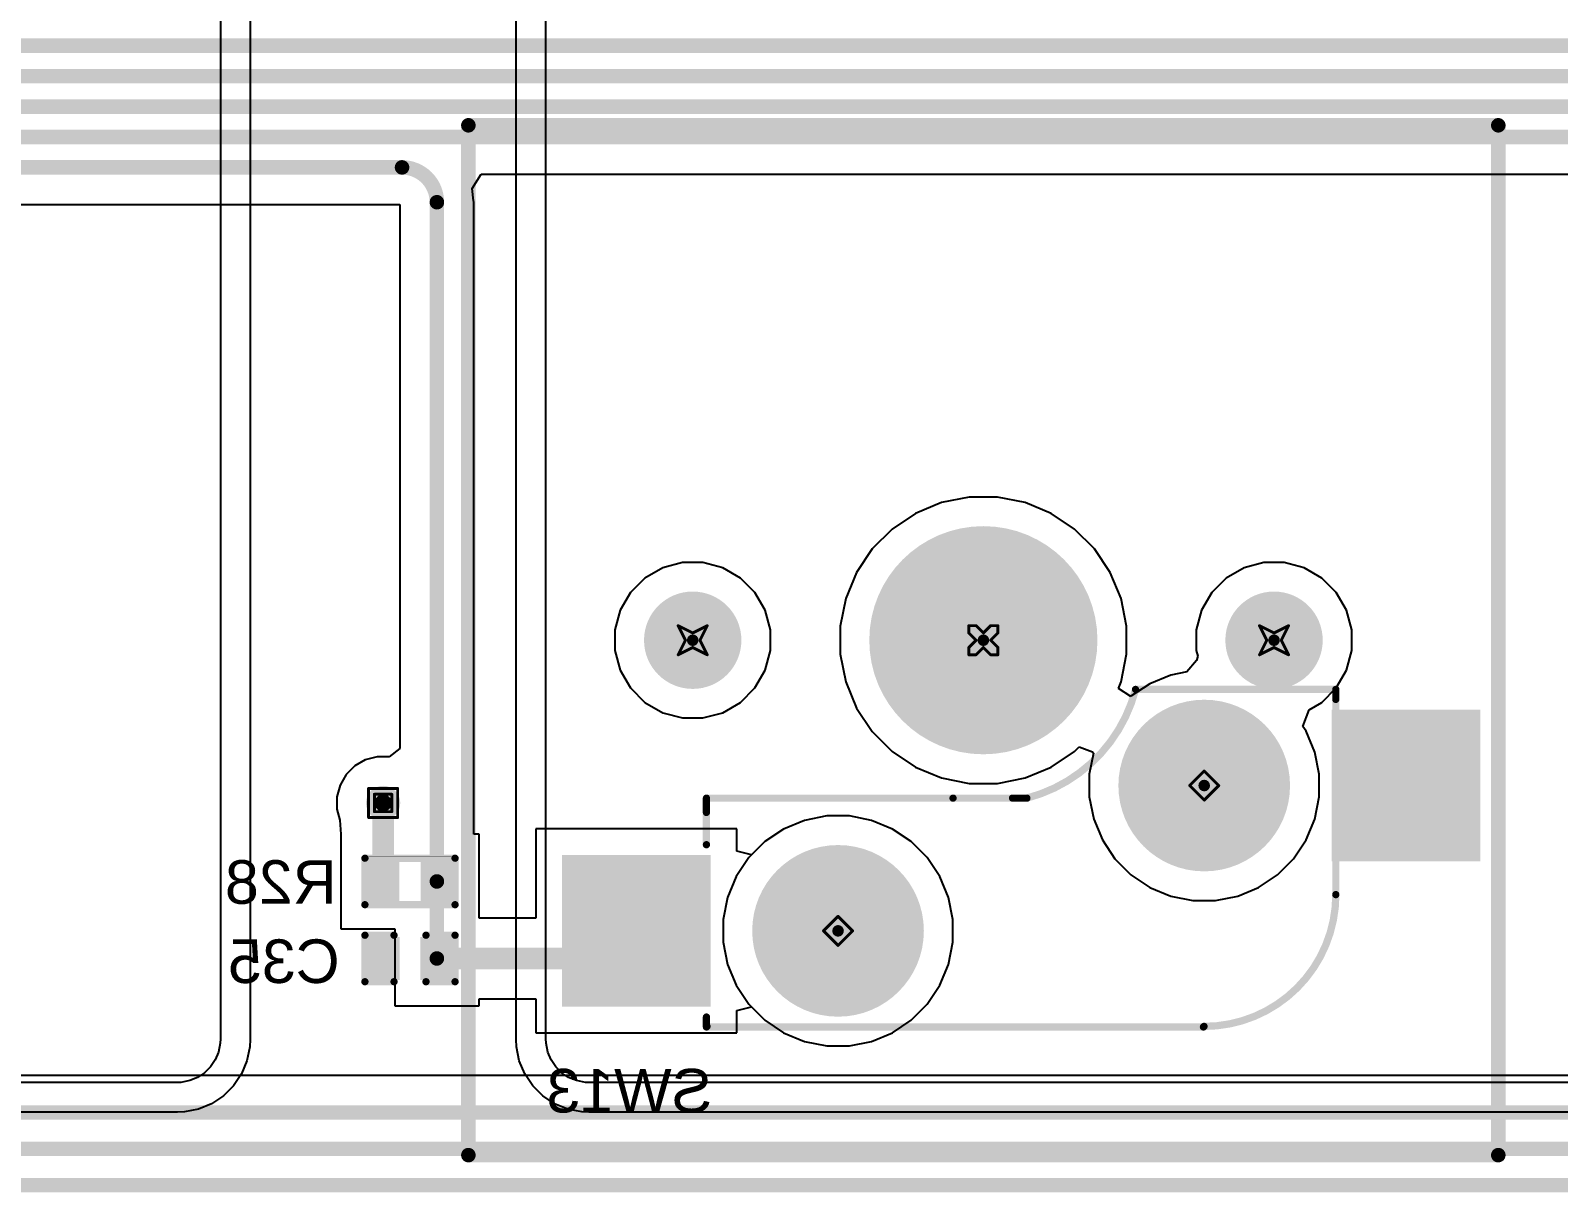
# Model space of a CAD drawing. Header units: inches. Extents: x 0 to 386, y 0 to 148.
# Drawn here: x 138.26 to 164.97, y 30.99 to 51.3 of the extents above; entities that cross this region are included whole.
import ezdxf

# ---------------------------------------------------------------- set-up
doc = ezdxf.new("R2010")
doc.units = ezdxf.units.IN
for name, color, linetype in [('Bottom Layer', 5, 'Continuous'), ('Bottom Overlay', 54, 'Continuous'), ('Bottom Paste', 16, 'Continuous'), ('Bottom Solder', 6, 'Continuous'), ('Drill Drawing', 1, 'Continuous'), ('Pad Holes', 156, 'Continuous'), ('Top Layer', 1, 'Continuous'), ('Top Overlay', 2, 'Continuous'), ('Top Solder', 216, 'Continuous'), ('Via Holes', 16, 'Continuous')]:
    doc.layers.add(name, color=color, linetype=linetype)
doc.styles.add('Arial', font='', dxfattribs={"height": 0.2})
doc.styles.get('Arial').set_extended_font_data('Arial')

# ---------------------------------------------------------------- blocks, each defined once
blk = doc.blocks.new('CPG151101S11_16_B_24')
at = {"layer": 'Bottom Layer'}
for points in [[(5.4750081, 3.8150038), (7.975003099999999, 3.8150038), (7.975003099999999, 1.2649962), (5.4750081, 1.2649962)], [(-7.975003099999999, 1.2750038), (-5.4750081, 1.2750038), (-5.4750081, -1.2750038), (-7.975003099999999, -1.2750038)]]:
    blk.add_hatch(color=5, dxfattribs=at).paths.add_polyline_path(points)
at = {"layer": 'Bottom Paste'}
for points in [[(5.4750081, 3.8150038), (7.975003099999999, 3.8150038), (7.975003099999999, 1.2649962), (5.4750081, 1.2649962)], [(-7.975003099999999, 1.2750038), (-5.4750081, 1.2750038), (-5.4750081, -1.2750038), (-7.975003099999999, -1.2750038)]]:
    blk.add_hatch(color=16, dxfattribs=at).paths.add_polyline_path(points)
at = {"layer": 'Bottom Solder'}
for points in [[(5.4249955, 3.8650164), (8.025015699999999, 3.8650164), (8.025015699999999, 1.2149836), (5.4249955, 1.2149836)], [(-8.025015699999999, 1.3250164), (-5.4249955, 1.3250164), (-5.4249955, -1.3250164), (-8.025015699999999, -1.3250164)]]:
    blk.add_hatch(color=6, dxfattribs=at).paths.add_polyline_path(points)
h = blk.add_hatch(color=6, dxfattribs=at)
edge = h.paths.add_edge_path()
edge.add_arc((3.199892, 2.54), 0.1016, 0, 360)
h = blk.add_hatch(color=6, dxfattribs=at)
edge = h.paths.add_edge_path()
edge.add_arc((-3.199892, 0), 0.1016, 0, 360)
h = blk.add_hatch(color=6, dxfattribs=at)
edge = h.paths.add_edge_path()
edge.add_arc((-4.420108, -2.54), 0.1016, 0, 360)
h = blk.add_hatch(color=6, dxfattribs=at)
edge = h.paths.add_edge_path()
edge.add_arc((0.6598919999999999, -2.54), 0.1016, 0, 360)
h = blk.add_hatch(color=6, dxfattribs=at)
edge = h.paths.add_edge_path()
edge.add_arc((5.739891999999999, -2.54), 0.1016, 0, 360)
at = {"layer": 'Pad Holes'}
h = blk.add_hatch(color=7, dxfattribs=at)
edge = h.paths.add_edge_path()
edge.add_arc((3.199892, 2.54), 1.499997, 0, 360)
h = blk.add_hatch(color=7, dxfattribs=at)
edge = h.paths.add_edge_path()
edge.add_arc((-3.199892, 0), 1.499997, 0, 360)
h = blk.add_hatch(color=7, dxfattribs=at)
edge = h.paths.add_edge_path()
edge.add_arc((0.6598919999999999, -2.54), 1.9939, 0, 360)
h = blk.add_hatch(color=7, dxfattribs=at)
edge = h.paths.add_edge_path()
edge.add_arc((-4.420108, -2.54), 0.8509, 0, 360)
h = blk.add_hatch(color=7, dxfattribs=at)
edge = h.paths.add_edge_path()
edge.add_arc((5.739891999999999, -2.54), 0.8509, 0, 360)
at = {"layer": 'Top Solder'}
h = blk.add_hatch(color=216, dxfattribs=at)
edge = h.paths.add_edge_path()
edge.add_arc((3.199892, 2.54), 0.1016, 0, 360)
h = blk.add_hatch(color=216, dxfattribs=at)
edge = h.paths.add_edge_path()
edge.add_arc((-3.199892, 0), 0.1016, 0, 360)
h = blk.add_hatch(color=216, dxfattribs=at)
edge = h.paths.add_edge_path()
edge.add_arc((-4.420108, -2.54), 0.1016, 0, 360)
h = blk.add_hatch(color=216, dxfattribs=at)
edge = h.paths.add_edge_path()
edge.add_arc((0.6598919999999999, -2.54), 0.1016, 0, 360)
h = blk.add_hatch(color=216, dxfattribs=at)
edge = h.paths.add_edge_path()
edge.add_arc((5.739891999999999, -2.54), 0.1016, 0, 360)
at = {"layer": 'Bottom Overlay', "const_width": 0.127}
for points in [[(-5.499989, 1.9063716, -0.4142135623730951), (-3.1963614, 4.209999199999999)], [(5.499989, 4.2200068, -0.4142135623730951), (5.4899814, 4.209999199999999)], [(-1.99999854, -1.67998394, -0.2716855530014931), (-0.09999726, 0.22001734)]]:
    blk.add_lwpolyline(points, format="xyb", dxfattribs=at)
at = {"layer": 'Bottom Overlay', "const_width": 0.0635}
for points in [[(-3.2281114, 4.209999199999999, 1), (-3.1646114, 4.209999199999999, 1)], [(-3.2181038, 4.2200068, 1), (-3.1546038, 4.2200068, 1)], [(5.4582314, 4.209999199999999, 1), (5.521731399999999, 4.209999199999999, 1)], [(5.468239, 4.2200068, 1), (5.531739, 4.2200068, 1)], [(5.468239, 4.2200068, 1), (5.531739, 4.2200068, 1)], [(5.468239, 4.2200068, 1), (5.531739, 4.2200068, 1)], [(5.468239, 4.046143799999999, 1), (5.531739, 4.046143799999999, 1)], [(-5.531739, 1.9063716, 1), (-5.468239, 1.9063716, 1)], [(-5.531739, 1.9063716, 1), (-5.468239, 1.9063716, 1)], [(5.468239, 1.0338562, 1), (5.531739, 1.0338562, 1)], [(-0.1317498, 0.2200148, 1), (-0.0682498, 0.2200148, 1)], [(-0.13174726, 0.22001734, 1), (-0.06824726, 0.22001734, 1)], [(0.1182624, 0.2200148, 1), (0.1817624, 0.2200148, 1)], [(0.1182624, 0.2200148, 1), (0.1817624, 0.2200148, 1)], [(1.1582654, 0.2200148, 1), (1.2217654, 0.2200148, 1)], [(1.1582654, 0.2200148, 1), (1.2217654, 0.2200148, 1)], [(5.468239, 0.4700016, 1), (5.531739, 0.4700016, 1)], [(5.468239, 0.4700016, 1), (5.531739, 0.4700016, 1)], [(5.4682644, 0.4699508, 1), (5.5317644, 0.4699508, 1)], [(5.4682644, 0.4699508, 1), (5.5317644, 0.4699508, 1)], [(5.4682644, 0.2200148, 1), (5.5317644, 0.2200148, 1)], [(5.4682644, 0.2200148, 1), (5.5317644, 0.2200148, 1)], [(-5.531739, -1.5061438, 1), (-5.468239, -1.5061438, 1)], [(-5.531739, -1.5061438, 1), (-5.468239, -1.5061438, 1)], [(-5.531739, -1.6799814, 1), (-5.468239, -1.6799814, 1)], [(-5.531739, -1.6799814, 1), (-5.468239, -1.6799814, 1)], [(-2.03174854, -1.67998394, 1), (-1.96824854, -1.67998394, 1)], [(-2.031746, -1.6799814, 1), (-1.968246, -1.6799814, 1)]]:
    blk.add_lwpolyline(points, format="xyb", close=True, dxfattribs=at)
at = {"layer": 'Bottom Overlay', "const_width": 0.127}
for points in [[(5.499989, 4.2200068), (-3.1863538, 4.2200068)], [(5.499989, 4.2200068), (5.499989, 4.046143799999999)], [(-5.499989, 1.9063716), (-5.499989, -1.5061438)], [(5.499989, 1.0338562), (5.499989, 0.4700016)], [(0.1500124, 0.2200148), (-0.0999998, 0.2200148)], [(1.1900154, 0.2200148), (0.1500124, 0.2200148)], [(5.5000144, 0.2200148), (1.1900154, 0.2200148)], [(5.5000144, 0.4699508), (5.499989, 0.4700016)], [(5.5000144, 0.4699508), (5.5000144, 0.2200148)], [(-5.499989, -1.5061438), (-5.499989, -1.6799814)], [(-1.999996, -1.6799814), (-5.499989, -1.6799814)]]:
    blk.add_lwpolyline(points, dxfattribs=at)
blk = doc.blocks.new('R___0402_B_45')
at = {"layer": 'Bottom Layer'}
for points in [[(-0.2412999999999999, 0.3174999999999999), (-0.2413000000000001, -0.3175), (-0.6985, -0.3174999999999999), (-0.6985, 0.3175)], [(0.6985, 0.3174999999999999), (0.6985, -0.3175), (0.2412999999999999, -0.3174999999999999), (0.2413000000000001, 0.3175)]]:
    blk.add_hatch(color=5, dxfattribs=at).paths.add_polyline_path(points)
at = {"layer": 'Bottom Paste'}
for points in [[(-0.2412999999999999, 0.3174999999999999), (-0.2413000000000001, -0.3175), (-0.6985, -0.3174999999999999), (-0.6985, 0.3175)], [(0.6985, 0.3174999999999999), (0.6985, -0.3175), (0.2412999999999999, -0.3174999999999999), (0.2413000000000001, 0.3175)]]:
    blk.add_hatch(color=16, dxfattribs=at).paths.add_polyline_path(points)
at = {"layer": 'Bottom Solder'}
for points in [[(-0.1862988399999999, 0.3725011599999999), (-0.18629884, -0.3725011600000001), (-0.75350116, -0.3725011599999999), (-0.75350116, 0.3725011600000001)], [(0.75350116, 0.3725011599999999), (0.75350116, -0.3725011600000001), (0.1862988399999999, -0.3725011599999999), (0.18629884, 0.3725011600000001)]]:
    blk.add_hatch(color=6, dxfattribs=at).paths.add_polyline_path(points)
at = {"layer": 'Bottom Overlay'}
for points, const_width in [([(-0.7874, 0.4064), (0.7874, 0.4064)], 0.127), ([(-0.7874, -0.4064), (-0.7874, 0.4064)], 0.127), ([(-0.8128, 0.4318), (0.8128, 0.4318)], 0.0032258), ([(0.7874, -0.4064), (0.7874, 0.4064)], 0.127), ([(-0.7874, -0.4064), (0.7874, -0.4064)], 0.127)]:
    blk.add_lwpolyline(points, dxfattribs=dict(at, const_width=const_width))
for points, const_width in [([(-0.8191499999999999, 0.4064, 1), (-0.7556499999999999, 0.4064, 1)], 0.0635), ([(-0.8191499999999999, 0.4064, 1), (-0.7556499999999999, 0.4064, 1)], 0.0635), ([(-0.81360518, 0.4318, 1), (-0.8119948199999999, 0.4318, 1)], 0.0016129), ([(0.7556499999999999, 0.4064, 1), (0.8191499999999999, 0.4064, 1)], 0.0635), ([(0.7556499999999999, 0.4064, 1), (0.8191499999999999, 0.4064, 1)], 0.0635), ([(0.8119948199999999, 0.4318, 1), (0.81360518, 0.4318, 1)], 0.0016129), ([(-0.8191499999999999, -0.4064, 1), (-0.7556499999999999, -0.4064, 1)], 0.0635), ([(-0.8191499999999999, -0.4064, 1), (-0.7556499999999999, -0.4064, 1)], 0.0635), ([(0.7556499999999999, -0.4064, 1), (0.8191499999999999, -0.4064, 1)], 0.0635), ([(0.7556499999999999, -0.4064, 1), (0.8191499999999999, -0.4064, 1)], 0.0635)]:
    blk.add_lwpolyline(points, format="xyb", close=True, dxfattribs=dict(at, const_width=const_width))
blk = doc.blocks.new('____0402_B_91')
at = {"layer": 'Bottom Layer'}
for points in [[(-0.2412999999999999, 0.3174999999999999), (-0.2413000000000001, -0.3175), (-0.6985, -0.3174999999999999), (-0.6985, 0.3175)], [(0.6985, 0.3174999999999999), (0.6985, -0.3175), (0.2412999999999999, -0.3174999999999999), (0.2413000000000001, 0.3175)]]:
    blk.add_hatch(color=5, dxfattribs=at).paths.add_polyline_path(points)
at = {"layer": 'Bottom Paste'}
for points in [[(-0.2412999999999999, 0.3174999999999999), (-0.2413000000000001, -0.3175), (-0.6985, -0.3174999999999999), (-0.6985, 0.3175)], [(0.6985, 0.3174999999999999), (0.6985, -0.3175), (0.2412999999999999, -0.3174999999999999), (0.2413000000000001, 0.3175)]]:
    blk.add_hatch(color=16, dxfattribs=at).paths.add_polyline_path(points)
at = {"layer": 'Bottom Solder'}
for points in [[(-0.1813001199999999, 0.3774998799999999), (-0.1813001200000001, -0.3774998800000001), (-0.7584998799999999, -0.3774998799999999), (-0.7584998799999999, 0.3774998800000001)], [(0.7584998799999999, 0.3774998799999999), (0.7584998799999999, -0.3774998800000001), (0.1813001199999999, -0.3774998799999999), (0.1813001200000001, 0.3774998800000001)]]:
    blk.add_hatch(color=6, dxfattribs=at).paths.add_polyline_path(points)
at = {"layer": 'Bottom Overlay', "const_width": 0.127}
for points in [[(-0.7874, 0.4064), (-0.2794, 0.4064)], [(-0.7874, -0.4064), (-0.7874, 0.4064)], [(0.2794, 0.4064), (0.7874, 0.4064)], [(0.7874, -0.4064), (0.7874, 0.4064)], [(-0.7874, -0.4064), (-0.2794, -0.4064)], [(0.2794, -0.4064), (0.7874, -0.4064)]]:
    blk.add_lwpolyline(points, dxfattribs=at)
at = {"layer": 'Bottom Overlay', "const_width": 0.0635}
for points in [[(-0.8191499999999999, 0.4064, 1), (-0.7556499999999999, 0.4064, 1)], [(-0.8191499999999999, 0.4064, 1), (-0.7556499999999999, 0.4064, 1)], [(-0.31115, 0.4064, 1), (-0.24765, 0.4064, 1)], [(0.24765, 0.4064, 1), (0.31115, 0.4064, 1)], [(0.7556499999999999, 0.4064, 1), (0.8191499999999999, 0.4064, 1)], [(0.7556499999999999, 0.4064, 1), (0.8191499999999999, 0.4064, 1)], [(-0.8191499999999999, -0.4064, 1), (-0.7556499999999999, -0.4064, 1)], [(-0.8191499999999999, -0.4064, 1), (-0.7556499999999999, -0.4064, 1)], [(-0.31115, -0.4064, 1), (-0.24765, -0.4064, 1)], [(0.24765, -0.4064, 1), (0.31115, -0.4064, 1)], [(0.7556499999999999, -0.4064, 1), (0.8191499999999999, -0.4064, 1)], [(0.7556499999999999, -0.4064, 1), (0.8191499999999999, -0.4064, 1)]]:
    blk.add_lwpolyline(points, format="xyb", close=True, dxfattribs=at)

msp = doc.modelspace()

# ---------------------------------------------------------------- hatches: boundary and pattern name
at = {"layer": 'Bottom Layer'}
h = msp.add_hatch(color=5, dxfattribs=at)
edge = h.paths.add_edge_path()
edge.add_arc((144.4244, 37.79519999999999), 0.2999994, 0, 360)
at = {"layer": 'Top Layer'}
h = msp.add_hatch(color=1, dxfattribs=at)
edge = h.paths.add_edge_path()
edge.add_arc((144.4244, 37.79519999999999), 0.2999994, 0, 360)
at = {"layer": 'Via Holes'}
h = msp.add_hatch(color=7, dxfattribs=at)
edge = h.paths.add_edge_path()
edge.add_arc((144.4244, 37.79519999999999), 0.1499997, 0, 360)

# ---------------------------------------------------------------- linework, layer by layer
at = {"layer": 'Bottom Layer'}
for p, q in [((145.9784482, 48.5345613), (146.14092438, 48.78856383999999)), ((146.14092438, 48.78856383999999), (173.18419262, 48.78856638)), ((146.00659902, 48.32073648), (145.9784482, 48.5345613)), ((119.78149272, 48.2570663), (144.71675908, 48.2570663)), ((144.71675908, 48.2570663), (144.71675908, 38.74591184)), ((146.01164092, 48.29539235999999), (146.00659902, 48.32073648)), ((146.01164092, 37.2491), (146.01164092, 48.29539235999999)), ((154.18533044, 43.04575845999999), (153.73001512, 42.85716092)), ((154.66869244, 43.14190508), (154.18533044, 43.04575845999999)), ((155.16152356, 43.14190508), (154.66869244, 43.14190508)), ((155.64488556, 43.04575845999999), (155.16152356, 43.14190508)), ((156.10020088, 42.85716092), (155.64488556, 43.04575845999999)), ((153.73001512, 42.85716092), (153.32023946, 42.58335654)), ((156.50997654, 42.58335654), (156.10020088, 42.85716092)), ((153.32023946, 42.58335654), (152.97175654, 42.23487361999999)), ((156.85845946, 42.23487361999999), (156.50997654, 42.58335654)), ((152.97175654, 42.23487361999999), (152.69795216, 41.82509796)), ((157.13226384, 41.82509796), (156.85845946, 42.23487361999999)), ((149.65620564, 41.99890508), (149.31059292, 41.90629668)), ((150.01401036, 41.99890508), (149.65620564, 41.99890508)), ((150.35962308, 41.90629668), (150.01401036, 41.99890508)), ((159.81620564, 41.99890508), (159.47059292, 41.90629668)), ((160.17401036, 41.99890508), (159.81620564, 41.99890508)), ((160.51962308, 41.90629668), (160.17401036, 41.99890508)), ((149.00072562, 41.72739431999999), (148.74771876, 41.47438746)), ((149.31059292, 41.90629668), (149.00072562, 41.72739431999999)), ((150.66949038, 41.72739431999999), (150.35962308, 41.90629668)), ((150.92249724, 41.47438746), (150.66949038, 41.72739431999999)), ((152.69795216, 41.82509796), (152.50935462, 41.36978264)), ((157.32086138, 41.36978264), (157.13226384, 41.82509796)), ((159.16072562, 41.72739431999999), (158.90771876, 41.47438746)), ((159.47059292, 41.90629668), (159.16072562, 41.72739431999999)), ((160.82949038, 41.72739431999999), (160.51962308, 41.90629668)), ((161.08249724, 41.47438746), (160.82949038, 41.72739431999999)), ((148.74771876, 41.47438746), (148.5688164, 41.16452016)), ((151.1013996, 41.16452016), (150.92249724, 41.47438746)), ((158.90771876, 41.47438746), (158.7288164, 41.16452016)), ((161.2613996, 41.16452016), (161.08249724, 41.47438746)), ((148.5688164, 41.16452016), (148.476208, 40.81890744)), ((151.194008, 40.81890744), (151.1013996, 41.16452016)), ((152.50935462, 41.36978264), (152.413208, 40.88642064)), ((157.417008, 40.88642064), (157.32086138, 41.36978264)), ((158.7288164, 41.16452016), (158.636208, 40.81890744)), ((161.354008, 40.81890744), (161.2613996, 41.16452016)), ((152.413208, 40.88642064), (152.413208, 40.39358952)), ((157.417008, 40.39358952), (157.417008, 40.88642064)), ((148.476208, 40.81890744), (148.476208, 40.46110272)), ((151.194008, 40.46110272), (151.194008, 40.81890744)), ((158.636208, 40.81890744), (158.636208, 40.46110272)), ((161.354008, 40.46110272), (161.354008, 40.81890744)), ((148.476208, 40.46110272), (148.5688164, 40.11549)), ((151.1013996, 40.11549), (151.194008, 40.46110272)), ((152.413208, 40.39358952), (152.50935462, 39.91022751999999)), ((157.32086138, 39.91022751999999), (157.417008, 40.39358952)), ((158.636208, 40.46110272), (158.66276116, 40.36200462)), ((158.66276116, 40.36200462), (158.63734846, 40.28662757999999)), ((161.2613996, 40.11549), (161.354008, 40.46110272)), ((148.5688164, 40.11549), (148.74771876, 39.80562269999999)), ((150.92249724, 39.80562269999999), (151.1013996, 40.11549)), ((158.47338892, 40.08736712), (158.1891807, 40.03083434)), ((158.63734846, 40.28662757999999), (158.47338892, 40.08736712)), ((161.08249724, 39.80562269999999), (161.2613996, 40.11549)), ((148.74771876, 39.80562269999999), (149.00072562, 39.55261584)), ((150.66949038, 39.55261584), (150.92249724, 39.80562269999999)), ((152.50935462, 39.91022751999999), (152.69795216, 39.4549122)), ((157.27468164, 39.79874184), (157.32086138, 39.91022751999999)), ((157.49001522, 39.65486354), (157.27468164, 39.79874184)), ((157.82374836, 39.87946812), (157.49486916, 39.65971748)), ((158.1891807, 40.03083434), (157.82374836, 39.87946812)), ((160.82949038, 39.55261584), (161.08249724, 39.80562269999999)), ((149.00072562, 39.55261584), (149.31059292, 39.37371348)), ((150.35962308, 39.37371348), (150.66949038, 39.55261584)), ((157.49486916, 39.65971748), (157.49001522, 39.65486354)), ((160.6095975, 39.42566156), (160.82949038, 39.55261584)), ((149.31059292, 39.37371348), (149.65620564, 39.28110508)), ((149.65620564, 39.28110508), (150.01401036, 39.28110508)), ((150.01401036, 39.28110508), (150.35962308, 39.37371348)), ((152.69795216, 39.4549122), (152.97175654, 39.04513654)), ((160.49880778, 39.13428037999999), (160.6095975, 39.42566156)), ((152.97175654, 39.04513654), (153.32023946, 38.69665362)), ((160.55435504, 39.05114871999999), (160.49880778, 39.13428037999999)), ((160.70572126, 38.68571638), (160.55435504, 39.05114871999999)), ((144.71675908, 38.74591184), (144.53077266, 38.6031994)), ((156.50997654, 38.69665362), (156.58735256, 38.77402963999999)), ((156.58735256, 38.77402963999999), (156.82471048, 38.68951876)), ((144.11252356, 38.54813473999999), (143.92827704, 38.44175954)), ((144.3180248, 38.6031994), (144.11252356, 38.54813473999999)), ((144.53077266, 38.6031994), (144.3180248, 38.6031994)), ((153.32023946, 38.69665362), (153.73001512, 38.42284924)), ((156.10020088, 38.42284924), (156.50997654, 38.69665362)), ((156.84053976, 38.66800496), (156.766895, 38.29777456)), ((156.82471048, 38.68951876), (156.84053976, 38.66800496)), ((160.782889, 38.29777456), (160.70572126, 38.68571638)), ((143.77784046, 38.29132296), (143.67146526, 38.10707643999999)), ((143.92827704, 38.44175954), (143.77784046, 38.29132296)), ((153.73001512, 38.42284924), (154.18533044, 38.2342517)), ((154.18533044, 38.2342517), (154.66869244, 38.13810508)), ((155.16152356, 38.13810508), (155.64488556, 38.2342517)), ((155.64488556, 38.2342517), (156.10020088, 38.42284924)), ((156.766895, 38.29777456), (156.766895, 37.9022356)), ((160.782889, 37.9022356), (160.782889, 38.29777456)), ((143.67146526, 38.10707643999999), (143.6164006, 37.9015752)), ((154.66869244, 38.13810508), (155.16152356, 38.13810508)), ((143.6164006, 37.9015752), (143.6164006, 37.6888248)), ((143.6164006, 37.6888248), (143.66832582, 37.4950355)), ((156.766895, 37.9022356), (156.84406274, 37.51429378)), ((160.70572126, 37.51429378), (160.782889, 37.9022356)), ((143.66832582, 37.4950355), (143.68779746, 37.2491)), ((151.7893967, 37.49083434), (151.42396436, 37.33946812)), ((152.17733852, 37.56800207999999), (151.7893967, 37.49083434)), ((152.57287748, 37.56800207999999), (152.17733852, 37.56800207999999)), ((152.9608193, 37.49083434), (152.57287748, 37.56800207999999)), ((153.32625164, 37.33946812), (152.9608193, 37.49083434)), ((156.84406274, 37.51429378), (156.99542896, 37.14886144)), ((160.55435504, 37.14886144), (160.70572126, 37.51429378)), ((143.68779746, 37.2491), (143.68779492, 37.24909746)), ((143.68779492, 37.24909746), (143.6878, 37.24909492)), ((143.6878, 37.24909492), (143.6878, 35.5981)), ((146.1008, 37.2491), (146.01164092, 37.2491)), ((146.1008, 35.78192742), (146.1008, 37.2491)), ((150.6079919, 37.34300888), (147.0919969, 37.34300888)), ((147.0919969, 37.34300888), (147.0919969, 35.78192742)), ((150.6079919, 36.95252197999999), (150.6079919, 37.34300888)), ((151.09508516, 37.11971748), (150.8619919, 36.88662421999999)), ((151.42396436, 37.33946812), (151.09508516, 37.11971748)), ((153.65513084, 37.11971748), (153.32625164, 37.33946812)), ((153.9348204, 36.84002792), (153.65513084, 37.11971748)), ((156.99542896, 37.14886144), (157.2151796, 36.81998223999999)), ((160.3346044, 36.81998223999999), (160.55435504, 37.14886144)), ((150.8619919, 36.88662421999999), (150.6079919, 36.95252197999999)), ((154.15457104, 36.51114872), (153.9348204, 36.84002792)), ((157.2151796, 36.81998223999999), (157.49486916, 36.54029268)), ((160.05491484, 36.54029268), (160.3346044, 36.81998223999999)), ((154.30593726, 36.14571638), (154.15457104, 36.51114872)), ((157.49486916, 36.54029268), (157.82374836, 36.32054204)), ((157.82374836, 36.32054204), (158.1891807, 36.16917582)), ((159.3606033, 36.16917582), (159.72603564, 36.32054204)), ((159.72603564, 36.32054204), (160.05491484, 36.54029268)), ((154.383105, 35.75777455999999), (154.30593726, 36.14571638)), ((158.1891807, 36.16917582), (158.57712252, 36.09200808)), ((158.57712252, 36.09200808), (158.97266148, 36.09200808)), ((158.97266148, 36.09200808), (159.3606033, 36.16917582)), ((143.6878, 35.5981), (144.6276, 35.5981)), ((144.6276, 35.5981), (144.6276, 34.2519)), ((147.0919969, 35.78192742), (146.1008, 35.78192742)), ((154.383105, 35.3622356), (154.383105, 35.75777455999999)), ((154.30593726, 34.97429378), (154.383105, 35.3622356)), ((154.15457104, 34.60886144), (154.30593726, 34.97429378)), ((153.9348204, 34.27998224), (154.15457104, 34.60886144)), ((144.6276, 34.2519), (146.1008, 34.2519)), ((146.1008, 34.2519), (146.1008, 34.37287258)), ((146.1008, 34.37287258), (147.0919969, 34.37287258)), ((147.0919969, 34.37287258), (147.0919969, 33.77700128)), ((150.6079919, 34.16748817999999), (150.8619919, 34.23338594)), ((150.8619919, 34.23338594), (151.09508516, 34.00029267999999)), ((153.65513084, 34.00029267999999), (153.9348204, 34.27998224)), ((150.6079919, 33.77700128), (150.6079919, 34.16748817999999)), ((151.09508516, 34.00029267999999), (151.42396436, 33.78054204)), ((153.32625164, 33.78054204), (153.65513084, 34.00029267999999)), ((147.0919969, 33.77700128), (150.6079919, 33.77700128)), ((151.42396436, 33.78054204), (151.7893967, 33.62917582)), ((152.9608193, 33.62917582), (153.32625164, 33.78054204)), ((151.7893967, 33.62917582), (152.17733852, 33.55200807999999)), ((152.17733852, 33.55200807999999), (152.57287748, 33.55200807999999)), ((152.57287748, 33.55200807999999), (152.9608193, 33.62917582)), ((213.33253244, 33.03244092), (118.8974381, 33.03243076))]:
    msp.add_line(p, q, dxfattribs=at)
for points, const_width in [([(122.89999804, 51.03049484), (173.2394554, 51.03049992)], 0.254), ([(123.35394176, 50.49899476), (213.19748826, 50.49900237999999)], 0.254), ([(123.35394176, 49.96749722), (213.28303292, 49.96750484)], 0.254), ([(123.35394176, 49.43600222), (173.2447767, 49.4360073)], 0.254), ([(123.56939472, 48.90450722), (144.7550826, 48.90450722)], 0.254), ([(145.3642, 36.42359999999999), (145.3642, 48.29539235999999)], 0.254), ([(144.4244, 36.4763939), (144.4244, 37.79519999999999)], 0.3809999999999999), ([(145.3642, 35.0774), (145.3642, 36.42359999999999)], 0.254), ([(145.3642, 35.0774), (148.36738932, 35.0774)], 0.3809999999999999), ([(118.83204072, 32.38498984), (213.33253244, 32.385)], 0.254), ([(118.60096168, 31.74998984), (193.13953244, 31.75)], 0.254), ([(117.44196984, 31.11499238), (173.12639492, 31.11499746)], 0.254)]:
    msp.add_lwpolyline(points, dxfattribs=dict(at, const_width=const_width))
for points, const_width in [([(144.6915826, 48.90450722, 1), (144.8185826, 48.90450722, 1)], 0.127), ([(144.6915826, 48.90450722, 1), (144.8185826, 48.90450722, 1)], 0.127), ([(145.3007, 48.29539235999999, 1), (145.4277, 48.29539235999999, 1)], 0.127), ([(145.3007, 48.29538982, 1), (145.4277, 48.29538982, 1)], 0.127), ([(144.32915, 37.79519999999999, 1), (144.51965, 37.79519999999999, 1)], 0.1905), ([(144.32915, 36.4763939, 1), (144.51965, 36.4763939, 1)], 0.1905), ([(145.3007, 36.42359999999999, 1), (145.4277, 36.42359999999999, 1)], 0.127), ([(145.3007, 36.42359999999999, 1), (145.4277, 36.42359999999999, 1)], 0.127), ([(145.26895, 35.0774, 1), (145.45945, 35.0774, 1)], 0.1905), ([(148.27213932, 35.0774, 1), (148.46263932, 35.0774, 1)], 0.1905), ([(145.3007, 35.0774, 1), (145.4277, 35.0774, 1)], 0.127)]:
    msp.add_lwpolyline(points, format="xyb", close=True, dxfattribs=dict(at, const_width=const_width))
at = {"layer": 'Bottom Layer', "const_width": 0.254}
msp.add_lwpolyline([(144.7550826, 48.90450722, -0.4142135623730951), (145.3642, 48.29538982)], format="xyb", dxfattribs=at)
at = {"layer": 'Drill Drawing', "const_width": 0.0508}
for points in [[(149.581108, 40.89400508), (149.835108, 40.76700508)], [(149.581108, 40.89400508), (149.708108, 40.64000507999999)], [(149.835108, 40.76700508), (150.089108, 40.89400508)], [(149.962108, 40.64000507999999), (150.089108, 40.89400508)], [(154.661108, 40.76700508), (154.661108, 40.89400508)], [(154.661108, 40.89400508), (154.788108, 40.89400508)], [(154.788108, 40.89400508), (154.915108, 40.76700508)], [(154.915108, 40.76700508), (155.042108, 40.89400508)], [(155.042108, 40.89400508), (155.169108, 40.89400508)], [(155.169108, 40.76700508), (155.169108, 40.89400508)], [(159.741108, 40.89400508), (159.995108, 40.76700508)], [(159.741108, 40.89400508), (159.868108, 40.64000507999999)], [(159.995108, 40.76700508), (160.249108, 40.89400508)], [(160.122108, 40.64000507999999), (160.249108, 40.89400508)], [(149.581108, 40.38600508), (149.708108, 40.64000507999999)], [(149.962108, 40.64000507999999), (150.089108, 40.38600508)], [(154.661108, 40.76700508), (154.788108, 40.64000507999999)], [(154.661108, 40.51300508), (154.788108, 40.64000507999999)], [(155.042108, 40.64000507999999), (155.169108, 40.76700508)], [(155.042108, 40.64000507999999), (155.169108, 40.51300508)], [(159.741108, 40.38600508), (159.868108, 40.64000507999999)], [(160.122108, 40.64000507999999), (160.249108, 40.38600508)], [(149.581108, 40.38600508), (149.835108, 40.51300508)], [(149.835108, 40.51300508), (150.089108, 40.38600508)], [(154.661108, 40.38600508), (154.661108, 40.51300508)], [(154.661108, 40.38600508), (154.788108, 40.38600508)], [(154.788108, 40.38600508), (154.915108, 40.51300508)], [(154.915108, 40.51300508), (155.042108, 40.38600508)], [(155.042108, 40.38600508), (155.169108, 40.38600508)], [(155.169108, 40.38600508), (155.169108, 40.51300508)], [(159.741108, 40.38600508), (159.995108, 40.51300508)], [(159.995108, 40.51300508), (160.249108, 40.38600508)], [(158.520892, 38.10000508), (158.774892, 38.35400507999999)], [(158.774892, 38.35400507999999), (159.028892, 38.10000508)], [(144.1704, 38.0492), (144.6784, 38.0492)], [(144.1704, 37.5412), (144.1704, 38.0492)], [(144.272, 37.94759999999999), (144.5768, 37.94759999999999)], [(144.272, 37.64279999999999), (144.272, 37.94759999999999)], [(144.5768, 37.64279999999999), (144.5768, 37.94759999999999)], [(144.6784, 37.5412), (144.6784, 38.0492)], [(158.520892, 38.10000508), (158.774892, 37.84600508)], [(158.774892, 37.84600508), (159.028892, 38.10000508)], [(144.272, 37.64279999999999), (144.5768, 37.64279999999999)], [(144.1704, 37.5412), (144.6784, 37.5412)], [(152.121108, 35.56000508), (152.375108, 35.81400508)], [(152.375108, 35.81400508), (152.629108, 35.56000508)], [(152.121108, 35.56000508), (152.375108, 35.30600508)], [(152.375108, 35.30600508), (152.629108, 35.56000508)]]:
    msp.add_lwpolyline(points, dxfattribs=at)
at = {"layer": 'Drill Drawing', "const_width": 0.0254}
for points in [[(149.568408, 40.89400508, 1), (149.593808, 40.89400508, 1)], [(149.568408, 40.89400508, 1), (149.593808, 40.89400508, 1)], [(150.076408, 40.89400508, 1), (150.101808, 40.89400508, 1)], [(150.076408, 40.89400508, 1), (150.101808, 40.89400508, 1)], [(154.648408, 40.89400508, 1), (154.673808, 40.89400508, 1)], [(154.648408, 40.89400508, 1), (154.673808, 40.89400508, 1)], [(154.775408, 40.89400508, 1), (154.800808, 40.89400508, 1)], [(154.775408, 40.89400508, 1), (154.800808, 40.89400508, 1)], [(155.029408, 40.89400508, 1), (155.054808, 40.89400508, 1)], [(155.029408, 40.89400508, 1), (155.054808, 40.89400508, 1)], [(155.156408, 40.89400508, 1), (155.181808, 40.89400508, 1)], [(155.156408, 40.89400508, 1), (155.181808, 40.89400508, 1)], [(159.728408, 40.89400508, 1), (159.753808, 40.89400508, 1)], [(159.728408, 40.89400508, 1), (159.753808, 40.89400508, 1)], [(160.236408, 40.89400508, 1), (160.261808, 40.89400508, 1)], [(160.236408, 40.89400508, 1), (160.261808, 40.89400508, 1)], [(149.695408, 40.64000507999999, 1), (149.720808, 40.64000507999999, 1)], [(149.695408, 40.64000507999999, 1), (149.720808, 40.64000507999999, 1)], [(149.822408, 40.76700508, 1), (149.847808, 40.76700508, 1)], [(149.822408, 40.76700508, 1), (149.847808, 40.76700508, 1)], [(149.949408, 40.64000507999999, 1), (149.974808, 40.64000507999999, 1)], [(149.949408, 40.64000507999999, 1), (149.974808, 40.64000507999999, 1)], [(154.648408, 40.76700508, 1), (154.673808, 40.76700508, 1)], [(154.648408, 40.76700508, 1), (154.673808, 40.76700508, 1)], [(154.775408, 40.64000507999999, 1), (154.800808, 40.64000507999999, 1)], [(154.775408, 40.64000507999999, 1), (154.800808, 40.64000507999999, 1)], [(154.902408, 40.76700508, 1), (154.927808, 40.76700508, 1)], [(154.902408, 40.76700508, 1), (154.927808, 40.76700508, 1)], [(155.029408, 40.64000507999999, 1), (155.054808, 40.64000507999999, 1)], [(155.029408, 40.64000507999999, 1), (155.054808, 40.64000507999999, 1)], [(155.156408, 40.76700508, 1), (155.181808, 40.76700508, 1)], [(155.156408, 40.76700508, 1), (155.181808, 40.76700508, 1)], [(159.855408, 40.64000507999999, 1), (159.880808, 40.64000507999999, 1)], [(159.855408, 40.64000507999999, 1), (159.880808, 40.64000507999999, 1)], [(159.982408, 40.76700508, 1), (160.007808, 40.76700508, 1)], [(159.982408, 40.76700508, 1), (160.007808, 40.76700508, 1)], [(160.109408, 40.64000507999999, 1), (160.134808, 40.64000507999999, 1)], [(160.109408, 40.64000507999999, 1), (160.134808, 40.64000507999999, 1)], [(149.568408, 40.38600508, 1), (149.593808, 40.38600508, 1)], [(149.568408, 40.38600508, 1), (149.593808, 40.38600508, 1)], [(149.822408, 40.51300508, 1), (149.847808, 40.51300508, 1)], [(149.822408, 40.51300508, 1), (149.847808, 40.51300508, 1)], [(150.076408, 40.38600508, 1), (150.101808, 40.38600508, 1)], [(150.076408, 40.38600508, 1), (150.101808, 40.38600508, 1)], [(154.648408, 40.51300508, 1), (154.673808, 40.51300508, 1)], [(154.648408, 40.51300508, 1), (154.673808, 40.51300508, 1)], [(154.648408, 40.38600508, 1), (154.673808, 40.38600508, 1)], [(154.648408, 40.38600508, 1), (154.673808, 40.38600508, 1)], [(154.775408, 40.38600508, 1), (154.800808, 40.38600508, 1)], [(154.775408, 40.38600508, 1), (154.800808, 40.38600508, 1)], [(154.902408, 40.51300508, 1), (154.927808, 40.51300508, 1)], [(154.902408, 40.51300508, 1), (154.927808, 40.51300508, 1)], [(155.029408, 40.38600508, 1), (155.054808, 40.38600508, 1)], [(155.029408, 40.38600508, 1), (155.054808, 40.38600508, 1)], [(155.156408, 40.51300508, 1), (155.181808, 40.51300508, 1)], [(155.156408, 40.51300508, 1), (155.181808, 40.51300508, 1)], [(155.156408, 40.38600508, 1), (155.181808, 40.38600508, 1)], [(155.156408, 40.38600508, 1), (155.181808, 40.38600508, 1)], [(159.728408, 40.38600508, 1), (159.753808, 40.38600508, 1)], [(159.728408, 40.38600508, 1), (159.753808, 40.38600508, 1)], [(159.982408, 40.51300508, 1), (160.007808, 40.51300508, 1)], [(159.982408, 40.51300508, 1), (160.007808, 40.51300508, 1)], [(160.236408, 40.38600508, 1), (160.261808, 40.38600508, 1)], [(160.236408, 40.38600508, 1), (160.261808, 40.38600508, 1)], [(158.762192, 38.35400507999999, 1), (158.787592, 38.35400507999999, 1)], [(158.762192, 38.35400507999999, 1), (158.787592, 38.35400507999999, 1)], [(144.1577, 38.0492, 1), (144.1831, 38.0492, 1)], [(144.1577, 38.0492, 1), (144.1831, 38.0492, 1)], [(144.2593, 37.94759999999999, 1), (144.2847, 37.94759999999999, 1)], [(144.2593, 37.94759999999999, 1), (144.2847, 37.94759999999999, 1)], [(144.5641, 37.94759999999999, 1), (144.5895, 37.94759999999999, 1)], [(144.5641, 37.94759999999999, 1), (144.5895, 37.94759999999999, 1)], [(144.6657, 38.0492, 1), (144.6911, 38.0492, 1)], [(144.6657, 38.0492, 1), (144.6911, 38.0492, 1)], [(158.508192, 38.10000508, 1), (158.533592, 38.10000508, 1)], [(158.508192, 38.10000508, 1), (158.533592, 38.10000508, 1)], [(159.016192, 38.10000508, 1), (159.041592, 38.10000508, 1)], [(159.016192, 38.10000508, 1), (159.041592, 38.10000508, 1)], [(144.2593, 37.64279999999999, 1), (144.2847, 37.64279999999999, 1)], [(144.2593, 37.64279999999999, 1), (144.2847, 37.64279999999999, 1)], [(144.5641, 37.64279999999999, 1), (144.5895, 37.64279999999999, 1)], [(144.5641, 37.64279999999999, 1), (144.5895, 37.64279999999999, 1)], [(158.762192, 37.84600508, 1), (158.787592, 37.84600508, 1)], [(158.762192, 37.84600508, 1), (158.787592, 37.84600508, 1)], [(144.1577, 37.5412, 1), (144.1831, 37.5412, 1)], [(144.1577, 37.5412, 1), (144.1831, 37.5412, 1)], [(144.6657, 37.5412, 1), (144.6911, 37.5412, 1)], [(144.6657, 37.5412, 1), (144.6911, 37.5412, 1)], [(152.362408, 35.81400508, 1), (152.387808, 35.81400508, 1)], [(152.362408, 35.81400508, 1), (152.387808, 35.81400508, 1)], [(152.108408, 35.56000508, 1), (152.133808, 35.56000508, 1)], [(152.108408, 35.56000508, 1), (152.133808, 35.56000508, 1)], [(152.616408, 35.56000508, 1), (152.641808, 35.56000508, 1)], [(152.616408, 35.56000508, 1), (152.641808, 35.56000508, 1)], [(152.362408, 35.30600508, 1), (152.387808, 35.30600508, 1)], [(152.362408, 35.30600508, 1), (152.387808, 35.30600508, 1)]]:
    msp.add_lwpolyline(points, format="xyb", close=True, dxfattribs=at)
at = {"layer": 'Top Layer'}
for p, q in [((141.58085222, 58.0898), (141.58084968, 33.67238376)), ((142.09880394, 58.0898), (142.0988014, 33.65968375999999)), ((146.74999606, 33.65968375999999), (146.74999352, 58.0898)), ((147.26794778, 33.67242186), (147.26794524, 58.0898)), ((154.18533044, 43.04575845999999), (153.73001512, 42.85716092)), ((154.66869244, 43.14190508), (154.18533044, 43.04575845999999)), ((155.16152356, 43.14190508), (154.66869244, 43.14190508)), ((155.64488556, 43.04575845999999), (155.16152356, 43.14190508)), ((156.10020088, 42.85716092), (155.64488556, 43.04575845999999)), ((153.73001512, 42.85716092), (153.32023946, 42.58335654)), ((156.50997654, 42.58335654), (156.10020088, 42.85716092)), ((153.32023946, 42.58335654), (152.97175654, 42.23487361999999)), ((156.85845946, 42.23487361999999), (156.50997654, 42.58335654)), ((152.97175654, 42.23487361999999), (152.69795216, 41.82509796)), ((157.13226384, 41.82509796), (156.85845946, 42.23487361999999)), ((149.65620564, 41.99890508), (149.31059292, 41.90629668)), ((150.01401036, 41.99890508), (149.65620564, 41.99890508)), ((150.35962308, 41.90629668), (150.01401036, 41.99890508)), ((159.81620564, 41.99890508), (159.47059292, 41.90629668)), ((160.17401036, 41.99890508), (159.81620564, 41.99890508)), ((160.51962308, 41.90629668), (160.17401036, 41.99890508)), ((149.00072562, 41.72739431999999), (148.74771876, 41.47438746)), ((149.31059292, 41.90629668), (149.00072562, 41.72739431999999)), ((150.66949038, 41.72739431999999), (150.35962308, 41.90629668)), ((150.92249724, 41.47438746), (150.66949038, 41.72739431999999)), ((152.69795216, 41.82509796), (152.50935462, 41.36978264)), ((157.32086138, 41.36978264), (157.13226384, 41.82509796)), ((159.16072562, 41.72739431999999), (158.90771876, 41.47438746)), ((159.47059292, 41.90629668), (159.16072562, 41.72739431999999)), ((160.82949038, 41.72739431999999), (160.51962308, 41.90629668)), ((161.08249724, 41.47438746), (160.82949038, 41.72739431999999)), ((148.74771876, 41.47438746), (148.5688164, 41.16452016)), ((151.1013996, 41.16452016), (150.92249724, 41.47438746)), ((158.90771876, 41.47438746), (158.7288164, 41.16452016)), ((161.2613996, 41.16452016), (161.08249724, 41.47438746)), ((148.5688164, 41.16452016), (148.476208, 40.81890744)), ((151.194008, 40.81890744), (151.1013996, 41.16452016)), ((152.50935462, 41.36978264), (152.413208, 40.88642064)), ((157.417008, 40.88642064), (157.32086138, 41.36978264)), ((158.7288164, 41.16452016), (158.636208, 40.81890744)), ((161.354008, 40.81890744), (161.2613996, 41.16452016)), ((152.413208, 40.88642064), (152.413208, 40.39358952)), ((157.417008, 40.39358952), (157.417008, 40.88642064)), ((148.476208, 40.81890744), (148.476208, 40.46110272)), ((151.194008, 40.46110272), (151.194008, 40.81890744)), ((158.636208, 40.81890744), (158.636208, 40.46110272)), ((161.354008, 40.46110272), (161.354008, 40.81890744)), ((148.476208, 40.46110272), (148.5688164, 40.11549)), ((151.1013996, 40.11549), (151.194008, 40.46110272)), ((152.413208, 40.39358952), (152.50935462, 39.91022751999999)), ((157.32086138, 39.91022751999999), (157.417008, 40.39358952)), ((158.636208, 40.46110272), (158.66276116, 40.36200462)), ((158.66276116, 40.36200462), (158.63734846, 40.28662757999999)), ((161.2613996, 40.11549), (161.354008, 40.46110272)), ((148.5688164, 40.11549), (148.74771876, 39.80562269999999)), ((150.92249724, 39.80562269999999), (151.1013996, 40.11549)), ((158.47338892, 40.08736712), (158.1891807, 40.03083434)), ((158.63734846, 40.28662757999999), (158.47338892, 40.08736712)), ((161.08249724, 39.80562269999999), (161.2613996, 40.11549)), ((148.74771876, 39.80562269999999), (149.00072562, 39.55261584)), ((150.66949038, 39.55261584), (150.92249724, 39.80562269999999)), ((152.50935462, 39.91022751999999), (152.69795216, 39.4549122)), ((157.27468164, 39.79874184), (157.32086138, 39.91022751999999)), ((157.49001522, 39.65486354), (157.27468164, 39.79874184)), ((157.82374836, 39.87946812), (157.49486916, 39.65971748)), ((158.1891807, 40.03083434), (157.82374836, 39.87946812)), ((160.82949038, 39.55261584), (161.08249724, 39.80562269999999)), ((149.00072562, 39.55261584), (149.31059292, 39.37371348)), ((150.35962308, 39.37371348), (150.66949038, 39.55261584)), ((157.49486916, 39.65971748), (157.49001522, 39.65486354)), ((160.6095975, 39.42566156), (160.82949038, 39.55261584)), ((149.31059292, 39.37371348), (149.65620564, 39.28110508)), ((149.65620564, 39.28110508), (150.01401036, 39.28110508)), ((150.01401036, 39.28110508), (150.35962308, 39.37371348)), ((152.69795216, 39.4549122), (152.97175654, 39.04513654)), ((160.49880778, 39.13428037999999), (160.6095975, 39.42566156)), ((152.97175654, 39.04513654), (153.32023946, 38.69665362)), ((160.55435504, 39.05114871999999), (160.49880778, 39.13428037999999)), ((160.70572126, 38.68571638), (160.55435504, 39.05114871999999)), ((156.50997654, 38.69665362), (156.58735256, 38.77402963999999)), ((156.58735256, 38.77402963999999), (156.82471048, 38.68951876)), ((153.32023946, 38.69665362), (153.73001512, 38.42284924)), ((156.10020088, 38.42284924), (156.50997654, 38.69665362)), ((156.84053976, 38.66800496), (156.766895, 38.29777456)), ((156.82471048, 38.68951876), (156.84053976, 38.66800496)), ((160.782889, 38.29777456), (160.70572126, 38.68571638)), ((153.73001512, 38.42284924), (154.18533044, 38.2342517)), ((154.18533044, 38.2342517), (154.66869244, 38.13810508)), ((155.16152356, 38.13810508), (155.64488556, 38.2342517)), ((155.64488556, 38.2342517), (156.10020088, 38.42284924)), ((156.766895, 38.29777456), (156.766895, 37.9022356)), ((160.782889, 37.9022356), (160.782889, 38.29777456)), ((154.66869244, 38.13810508), (155.16152356, 38.13810508)), ((156.766895, 37.9022356), (156.84406274, 37.51429378)), ((160.70572126, 37.51429378), (160.782889, 37.9022356)), ((151.7893967, 37.49083434), (151.42396436, 37.33946812)), ((152.17733852, 37.56800207999999), (151.7893967, 37.49083434)), ((152.57287748, 37.56800207999999), (152.17733852, 37.56800207999999)), ((152.9608193, 37.49083434), (152.57287748, 37.56800207999999)), ((153.32625164, 37.33946812), (152.9608193, 37.49083434)), ((156.84406274, 37.51429378), (156.99542896, 37.14886144)), ((160.55435504, 37.14886144), (160.70572126, 37.51429378)), ((151.09508516, 37.11971748), (150.8153956, 36.84002792)), ((151.42396436, 37.33946812), (151.09508516, 37.11971748)), ((153.65513084, 37.11971748), (153.32625164, 37.33946812)), ((153.9348204, 36.84002792), (153.65513084, 37.11971748)), ((156.99542896, 37.14886144), (157.2151796, 36.81998223999999)), ((160.3346044, 36.81998223999999), (160.55435504, 37.14886144)), ((150.8153956, 36.84002792), (150.59564496, 36.51114872)), ((154.15457104, 36.51114872), (153.9348204, 36.84002792)), ((157.2151796, 36.81998223999999), (157.49486916, 36.54029268)), ((160.05491484, 36.54029268), (160.3346044, 36.81998223999999)), ((150.59564496, 36.51114872), (150.44427874, 36.14571638)), ((154.30593726, 36.14571638), (154.15457104, 36.51114872)), ((157.49486916, 36.54029268), (157.82374836, 36.32054204)), ((157.82374836, 36.32054204), (158.1891807, 36.16917582)), ((159.3606033, 36.16917582), (159.72603564, 36.32054204)), ((159.72603564, 36.32054204), (160.05491484, 36.54029268)), ((150.44427874, 36.14571638), (150.367111, 35.75777455999999)), ((154.383105, 35.75777455999999), (154.30593726, 36.14571638)), ((158.1891807, 36.16917582), (158.57712252, 36.09200808)), ((158.57712252, 36.09200808), (158.97266148, 36.09200808)), ((158.97266148, 36.09200808), (159.3606033, 36.16917582)), ((150.367111, 35.75777455999999), (150.367111, 35.3622356)), ((154.383105, 35.3622356), (154.383105, 35.75777455999999)), ((150.367111, 35.3622356), (150.44427874, 34.97429378)), ((154.30593726, 34.97429378), (154.383105, 35.3622356)), ((150.44427874, 34.97429378), (150.59564496, 34.60886144)), ((154.15457104, 34.60886144), (154.30593726, 34.97429378)), ((150.59564496, 34.60886144), (150.8153956, 34.27998224)), ((153.9348204, 34.27998224), (154.15457104, 34.60886144)), ((150.8153956, 34.27998224), (151.09508516, 34.00029267999999)), ((153.65513084, 34.00029267999999), (153.9348204, 34.27998224)), ((151.09508516, 34.00029267999999), (151.42396436, 33.78054204)), ((153.32625164, 33.78054204), (153.65513084, 34.00029267999999)), ((141.58084968, 33.67238376), (141.57723272, 33.59878472)), ((142.0988014, 33.65968375999999), (142.09268508, 33.5352009)), ((146.75610984, 33.5352009), (146.74999606, 33.65968375999999)), ((146.74999606, 33.65968375999999), (146.74999606, 33.65968375999999)), ((147.27156474, 33.59876694), (147.26794778, 33.67242186)), ((151.42396436, 33.78054204), (151.7893967, 33.62917582)), ((152.9608193, 33.62917582), (153.32625164, 33.78054204)), ((141.54606692, 33.4420972), (141.48984148, 33.3063596)), ((141.57723272, 33.59878472), (141.54606692, 33.4420972)), ((142.09268508, 33.5352009), (142.0441152, 33.29102054)), ((146.80467972, 33.29102054), (146.75610984, 33.5352009)), ((147.302728, 33.4420972), (147.27156474, 33.59876694)), ((147.35895598, 33.30635198), (147.302728, 33.4420972)), ((151.7893967, 33.62917582), (152.17733852, 33.55200807999999)), ((152.17733852, 33.55200807999999), (152.57287748, 33.55200807999999)), ((152.57287748, 33.55200807999999), (152.9608193, 33.62917582)), ((141.4082008, 33.18417544), (141.30429956, 33.0802742)), ((141.48984148, 33.3063596), (141.4082008, 33.18417544)), ((142.0441152, 33.29102054), (141.9488398, 33.0610083)), ((146.89995512, 33.0610083), (146.80467972, 33.29102054)), ((147.4405865, 33.18418306), (147.35895598, 33.30635198)), ((147.54449282, 33.08027674), (147.4405865, 33.18418306)), ((140.81606076, 32.9076304), (122.62310502, 32.9076304)), ((140.8896979, 32.91124736), (140.81606076, 32.9076304)), ((141.04638288, 32.94241316), (140.8896979, 32.91124736)), ((141.18212302, 32.9986386), (141.04638288, 32.94241316)), ((141.30429956, 33.0802742), (141.18212302, 32.9986386)), ((141.81052156, 32.85400084), (141.63447924, 32.67795852)), ((141.9488398, 33.0610083), (141.81052156, 32.85400084)), ((147.03827082, 32.85400337999999), (146.89995512, 33.0610083)), ((147.21431568, 32.67795852), (147.03827082, 32.85400337999999)), ((147.66666936, 32.99864114), (147.54449282, 33.08027674)), ((147.8024095, 32.9424157), (147.66666936, 32.99864114)), ((147.95907924, 32.91125244), (147.8024095, 32.9424157)), ((148.03273416, 32.90763548), (147.95907924, 32.91125244)), ((169.50749182, 32.90763548), (148.03273416, 32.90763548)), ((141.63447924, 32.67795852), (141.42747178, 32.53964027999999)), ((147.4213206, 32.53964282), (147.21431568, 32.67795852)), ((140.82879886, 32.38967868), (92.90098006, 32.38967868)), ((140.95327918, 32.395795), (140.82879886, 32.38968122)), ((140.82879886, 32.38968122), (140.82879886, 32.38967868)), ((141.19745954, 32.44436488), (140.95327918, 32.395795)), ((141.42747178, 32.53964027999999), (141.19745954, 32.44436488)), ((147.65133284, 32.44436742), (147.4213206, 32.53964282)), ((147.8955132, 32.39579754), (147.65133284, 32.44436742)), ((148.01999606, 32.38968376), (147.8955132, 32.39579754)), ((169.52017658, 32.38968376), (148.01999606, 32.38968376))]:
    msp.add_line(p, q, dxfattribs=at)
at = {"layer": 'Top Overlay', "const_width": 0.254}
for points in [[(145.91458752, 49.64000231999999), (163.91458708, 49.64000231999999)], [(145.91458752, 31.64000276), (145.91458752, 49.64000231999999)], [(163.91458708, 31.64000276), (163.91458708, 49.64000231999999)], [(145.91458752, 31.64000276), (163.91458708, 31.64000276)]]:
    msp.add_lwpolyline(points, dxfattribs=at)
at = {"layer": 'Top Overlay', "const_width": 0.127}
for points in [[(145.85108752, 49.64000231999999, 1), (145.97808752, 49.64000231999999, 1)], [(145.85108752, 49.64000231999999, 1), (145.97808752, 49.64000231999999, 1)], [(163.85108708, 49.64000231999999, 1), (163.97808708, 49.64000231999999, 1)], [(163.85108708, 49.64000231999999, 1), (163.97808708, 49.64000231999999, 1)], [(145.85108752, 31.64000276, 1), (145.97808752, 31.64000276, 1)], [(145.85108752, 31.64000276, 1), (145.97808752, 31.64000276, 1)], [(163.85108708, 31.64000276, 1), (163.97808708, 31.64000276, 1)], [(163.85108708, 31.64000276, 1), (163.97808708, 31.64000276, 1)]]:
    msp.add_lwpolyline(points, format="xyb", close=True, dxfattribs=at)

# ---------------------------------------------------------------- block references
at = {"rotation": 180}
msp.add_blockref('CPG151101S11_16_B_24', (155.575, 38.10000508), dxfattribs=at)
for name, p in [('R___0402_B_45', (144.8943, 36.42359999999999)), ('____0402_B_91', (144.8943, 35.0774))]:
    msp.add_blockref(name, p)

# ---------------------------------------------------------------- texts
at = {"layer": 'Bottom Overlay', "style": 'Arial', "text_generation_flag": 2}
for s, p in [('R28', (143.61256012, 36.03290482)), ('C35', (143.66663164, 34.64862006)), ('SW13', (150.1770682, 32.38512446))]:
    msp.add_text(s, height=0.7619999999999999, dxfattribs=at).set_placement(p)

doc.saveas('drawing.dxf')
